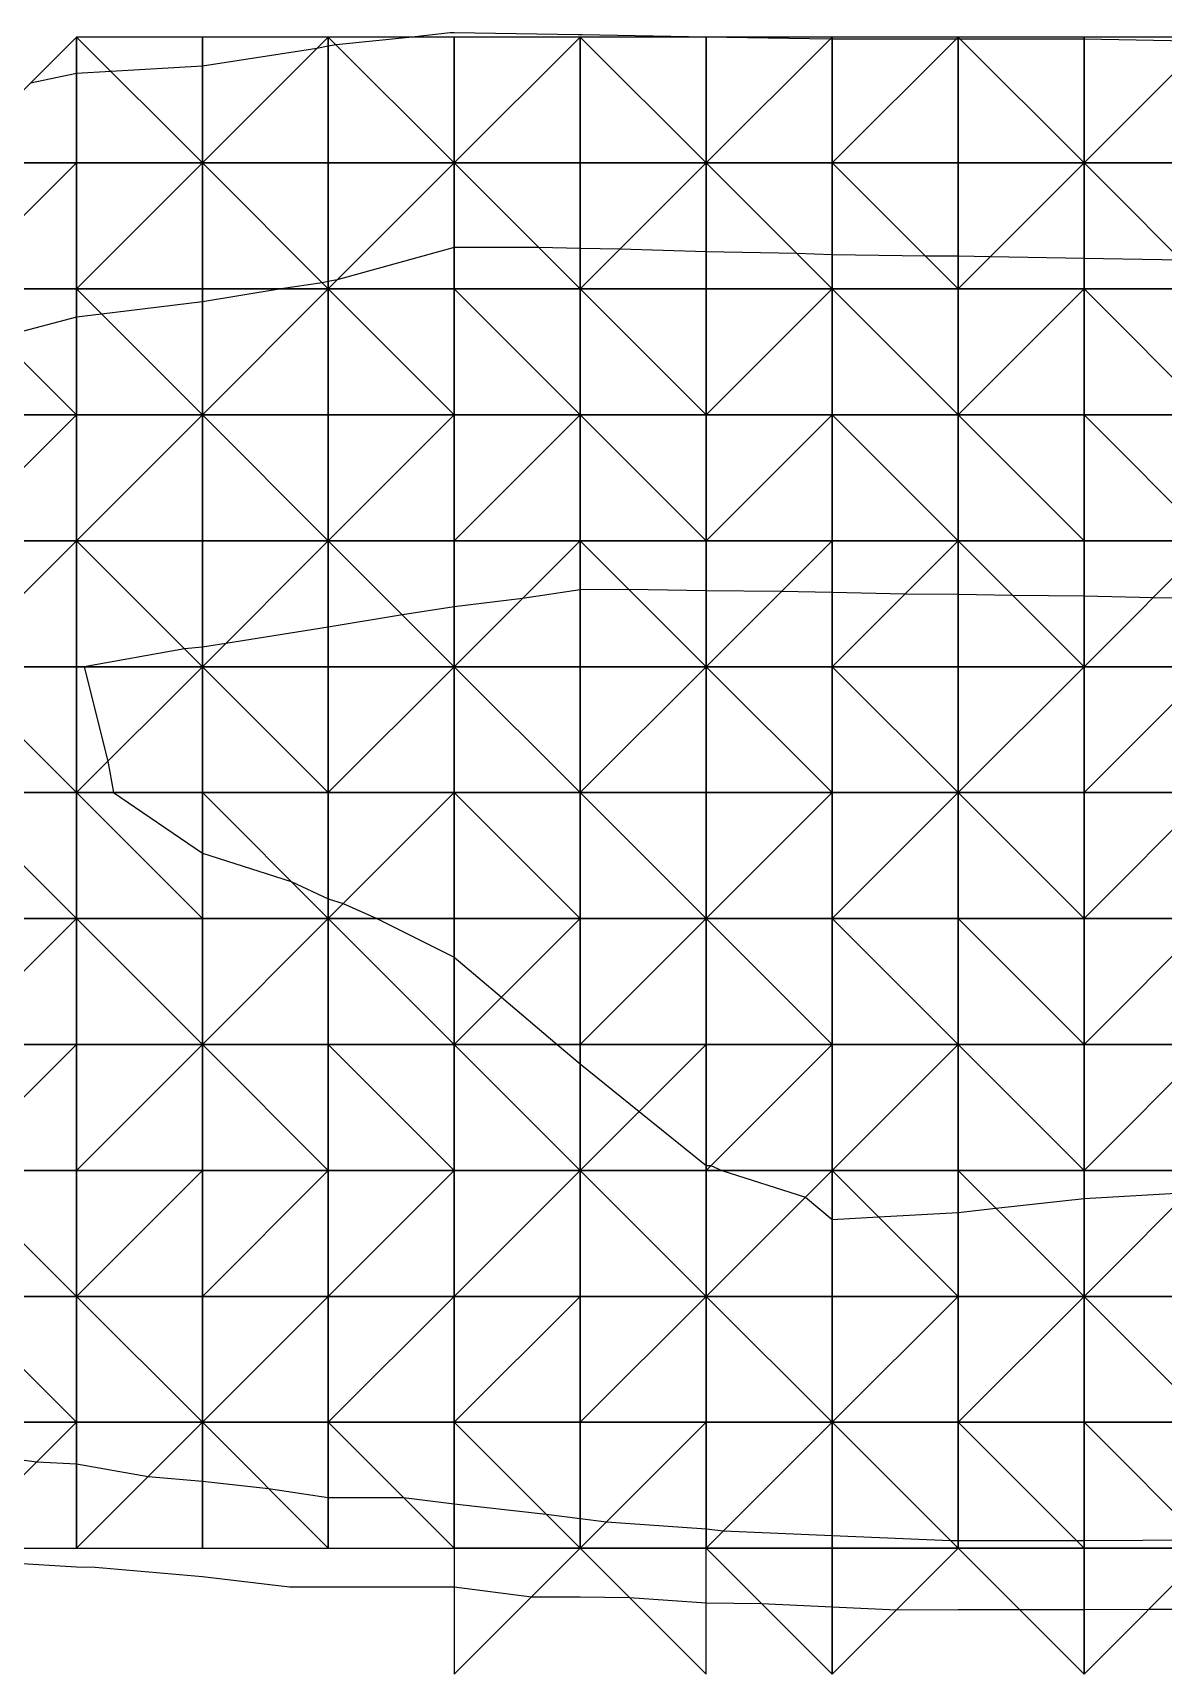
# Model space of a CAD drawing. Header units: metres. Extents: x 4732344 to 4732577, y 2266116 to 2266284.
# Drawn here: x 4732402.52 to 4732407.01, y 2266137.23 to 2266143.75 of the extents above; entities that cross this region are included whole.
import ezdxf

# ---------------------------------------------------------------- set-up
doc = ezdxf.new("R2010")
doc.units = ezdxf.units.M
doc.layers.add('TIN', color=5, linetype='Continuous')

msp = doc.modelspace()

# ---------------------------------------------------------------- linework, layer by layer
at = {"layer": 'lleno', "color": 3}
for points in [[(4732407.1808, 2266143.7138, 1327.8453), (4732406.698, 2266143.7222, 1327.8461), (4732406.2068, 2266143.7222, 1327.8477), (4732406.198, 2266143.7224, 1327.8477), (4732406.1894, 2266143.7224, 1327.8477), (4732405.698, 2266143.7224, 1327.8494), (4732405.6897, 2266143.7227, 1327.8494), (4732405.198, 2266143.731, 1327.8503), (4732404.7063, 2266143.7393, 1327.8513), (4732404.698, 2266143.7395, 1327.8513), (4732404.6895, 2266143.7395, 1327.8513), (4732404.198, 2266143.7477, 1327.8521), (4732404.1816, 2266143.7474, 1327.8522), (4732404.0313, 2266143.731, 1327.8541), (4732403.7288, 2266143.7002, 1327.8578), (4732403.698, 2266143.6946, 1327.8584), (4732403.6525, 2266143.6855, 1327.8593), (4732403.198, 2266143.6156, 1327.8669), (4732402.8344, 2266143.5946, 1327.8701), (4732402.698, 2266143.5868, 1327.8713), (4732402.5151, 2266143.5481, 1327.8754)], [(4732407.084, 2266142.845, 1328.0224), (4732406.698, 2266142.8517, 1328.023), (4732406.3251, 2266142.8581, 1328.0236), (4732406.198, 2266142.8603, 1328.0238), (4732406.0687, 2266142.8603, 1328.0243), (4732405.698, 2266142.8666, 1328.025), (4732405.5576, 2266142.8714, 1328.025), (4732405.198, 2266142.8776, 1328.0257), (4732404.8563, 2266142.8893, 1328.0258), (4732404.698, 2266142.892, 1328.026), (4732404.5342, 2266142.8948, 1328.0263), (4732404.198, 2266142.8948, 1328.0273), (4732403.7337, 2266142.7667, 1328.04), (4732403.698, 2266142.7598, 1328.0407), (4732403.6742, 2266142.7548, 1328.0413), (4732403.5105, 2266142.731, 1328.0439), (4732403.198, 2266142.68, 1328.0493), (4732402.798, 2266142.631, 1328.0551), (4732402.698, 2266142.6188, 1328.0565), (4732402.3915, 2266142.5375, 1328.0648)], [(4732407.198, 2266141.5028, 1328.3406), (4732406.972, 2266141.505, 1328.3411), (4732406.698, 2266141.5104, 1328.3415), (4732406.4158, 2266141.5132, 1328.3421), (4732406.198, 2266141.5174, 1328.3425), (4732405.9865, 2266141.5195, 1328.343), (4732405.698, 2266141.5251, 1328.3434), (4732405.4961, 2266141.5291, 1328.3437), (4732405.198, 2266141.532, 1328.3443), (4732404.8911, 2266141.5379, 1328.3448), (4732404.698, 2266141.536, 1328.3455), (4732404.4686, 2266141.5016, 1328.3493), (4732404.198, 2266141.4681, 1328.3531), (4732403.9926, 2266141.4364, 1328.3565), (4732403.698, 2266141.3873, 1328.3617), (4732403.2906, 2266141.3236, 1328.3686), (4732403.198, 2266141.3091, 1328.3702), (4732403.1272, 2266141.3018, 1328.371), (4732402.7292, 2266141.231, 1328.3785), (4732402.823, 2266140.856, 1328.3748), (4732402.8451, 2266140.731, 1328.3702), (4732403.198, 2266140.491, 1328.3604), (4732403.5509, 2266140.3781, 1328.3552), (4732403.698, 2266140.3091, 1328.3522), (4732403.7575, 2266140.2905, 1328.3513), (4732403.8903, 2266140.231, 1328.3488), (4732404.198, 2266140.0772, 1328.3422), (4732404.3855, 2266139.9185, 1328.3359), (4732404.6071, 2266139.731, 1328.3284), (4732404.698, 2266139.6541, 1328.3253), (4732404.932, 2266139.465, 1328.3177), (4732405.198, 2266139.2502, 1328.3091), (4732405.2172, 2266139.2502, 1328.309), (4732405.2605, 2266139.231, 1328.3082), (4732405.5919, 2266139.1249, 1328.3033), (4732405.698, 2266139.0366, 1328.2998), (4732405.8822, 2266139.0468, 1328.2996), (4732406.198, 2266139.0643, 1328.2993), (4732406.348, 2266139.081, 1328.2994), (4732406.698, 2266139.1199, 1328.2997), (4732407.1098, 2266139.1428, 1328.2993)], [(4732402.198, 2266138.1189, 1328.079), (4732402.5415, 2266138.0745, 1328.0789), (4732402.698, 2266138.0657, 1328.0786), (4732402.9822, 2266138.0152, 1328.0787), (4732403.198, 2266137.9977, 1328.0784), (4732403.4605, 2266137.9685, 1328.0782), (4732403.698, 2266137.9331, 1328.0783), (4732403.9959, 2266137.9331, 1328.0773), (4732404.198, 2266137.9069, 1328.0773), (4732404.5626, 2266137.8664, 1328.077), (4732404.698, 2266137.8492, 1328.0769), (4732404.8023, 2266137.8353, 1328.0769), (4732405.198, 2266137.8081, 1328.0762), (4732405.2669, 2266137.7999, 1328.0762), (4732405.698, 2266137.7815, 1328.0753), (4732406.1674, 2266137.7616, 1328.0742), (4732406.198, 2266137.7616, 1328.0741), (4732406.6674, 2266137.7616, 1328.0727), (4732406.698, 2266137.7617, 1328.0726), (4732407.1647, 2266137.7643, 1328.0711)], [(4732402.2443, 2266137.6847, 1327.9879), (4732402.698, 2266137.6571, 1327.9871), (4732402.7726, 2266137.6564, 1327.9869), (4732403.198, 2266137.619, 1327.9864), (4732403.5444, 2266137.5774, 1327.9862), (4732403.698, 2266137.5774, 1327.9857), (4732403.8516, 2266137.5774, 1327.9852), (4732404.198, 2266137.5774, 1327.9842), (4732404.505, 2266137.538, 1327.9841), (4732404.698, 2266137.538, 1327.9835), (4732404.8935, 2266137.5355, 1327.9829), (4732405.198, 2266137.5137, 1327.9824), (4732405.4179, 2266137.5111, 1327.9818), (4732405.698, 2266137.4982, 1327.9812), (4732405.9535, 2266137.4865, 1327.9807), (4732406.198, 2266137.4878, 1327.9799), (4732406.4412, 2266137.4878, 1327.9791), (4732406.698, 2266137.4878, 1327.9784), (4732406.9562, 2266137.4892, 1327.9775), (4732407.198, 2266137.4892, 1327.9768)]]:
    msp.add_polyline3d(points, dxfattribs=at)
at = {"layer": 'TIN', "color": 5}
for points in [[(4732402.198, 2266143.231, 0.126), (4732402.698, 2266143.231, 0.137), (4732402.698, 2266143.731, 0.085)], [(4732403.198, 2266143.231, 0.14), (4732402.698, 2266143.731, 0.085), (4732402.698, 2266143.231, 0.137)], [(4732403.198, 2266143.731, 0.088), (4732402.698, 2266143.731, 0.085), (4732403.198, 2266143.231, 0.14)], [(4732403.698, 2266143.731, 0.096), (4732403.198, 2266143.731, 0.088), (4732403.198, 2266143.231, 0.14)], [(4732403.198, 2266143.231, 0.14), (4732403.698, 2266143.231, 0.151), (4732403.698, 2266143.731, 0.096)], [(4732403.698, 2266143.731, 0.096), (4732403.698, 2266143.231, 0.151), (4732404.198, 2266143.231, 0.161)], [(4732404.198, 2266143.231, 0.161), (4732404.198, 2266143.731, 0.102), (4732403.698, 2266143.731, 0.096)], [(4732404.198, 2266143.231, 0.161), (4732404.698, 2266143.731, 0.101), (4732404.198, 2266143.731, 0.102)], [(4732404.698, 2266143.231, 0.16), (4732404.698, 2266143.731, 0.101), (4732404.198, 2266143.231, 0.161)], [(4732404.698, 2266143.231, 0.16), (4732405.198, 2266143.231, 0.159), (4732404.698, 2266143.731, 0.101)], [(4732404.698, 2266143.731, 0.101), (4732405.198, 2266143.231, 0.159), (4732405.198, 2266143.731, 0.1)], [(4732405.198, 2266143.231, 0.159), (4732405.698, 2266143.231, 0.157), (4732405.698, 2266143.731, 0.099)], [(4732405.698, 2266143.731, 0.099), (4732405.198, 2266143.731, 0.1), (4732405.198, 2266143.231, 0.159)], [(4732406.198, 2266143.231, 0.157), (4732406.198, 2266143.731, 0.099), (4732405.698, 2266143.231, 0.157)], [(4732405.698, 2266143.231, 0.157), (4732406.198, 2266143.731, 0.099), (4732405.698, 2266143.731, 0.099)], [(4732406.198, 2266143.231, 0.157), (4732406.698, 2266143.231, 0.156), (4732406.198, 2266143.731, 0.099)], [(4732406.198, 2266143.731, 0.099), (4732406.698, 2266143.231, 0.156), (4732406.698, 2266143.731, 0.099)], [(4732406.698, 2266143.731, 0.099), (4732406.698, 2266143.231, 0.156), (4732407.198, 2266143.731, 0.098)], [(4732407.198, 2266143.731, 0.098), (4732406.698, 2266143.231, 0.156), (4732407.198, 2266143.231, 0.155)], [(4732402.198, 2266142.731, 0.176), (4732402.698, 2266143.231, 0.137), (4732402.198, 2266143.231, 0.126)], [(4732402.198, 2266142.731, 0.176), (4732402.698, 2266142.731, 0.189), (4732402.698, 2266143.231, 0.137)], [(4732403.198, 2266143.231, 0.14), (4732402.698, 2266142.731, 0.189), (4732403.198, 2266142.731, 0.195)], [(4732402.698, 2266143.231, 0.137), (4732402.698, 2266142.731, 0.189), (4732403.198, 2266143.231, 0.14)], [(4732403.198, 2266142.731, 0.195), (4732403.698, 2266142.731, 0.203), (4732403.198, 2266143.231, 0.14)], [(4732403.198, 2266143.231, 0.14), (4732403.698, 2266142.731, 0.203), (4732403.698, 2266143.231, 0.151)], [(4732403.698, 2266143.231, 0.151), (4732403.698, 2266142.731, 0.203), (4732404.198, 2266143.231, 0.161)], [(4732404.198, 2266143.231, 0.161), (4732403.698, 2266142.731, 0.203), (4732404.198, 2266142.731, 0.219)], [(4732404.198, 2266143.231, 0.161), (4732404.198, 2266142.731, 0.219), (4732404.698, 2266142.731, 0.219)], [(4732404.198, 2266143.231, 0.161), (4732404.698, 2266142.731, 0.219), (4732404.698, 2266143.231, 0.16)], [(4732405.198, 2266143.231, 0.159), (4732404.698, 2266142.731, 0.219), (4732405.198, 2266142.731, 0.217)], [(4732404.698, 2266143.231, 0.16), (4732404.698, 2266142.731, 0.219), (4732405.198, 2266143.231, 0.159)], [(4732405.198, 2266142.731, 0.217), (4732405.698, 2266142.731, 0.216), (4732405.198, 2266143.231, 0.159)], [(4732405.698, 2266142.731, 0.216), (4732405.698, 2266143.231, 0.157), (4732405.198, 2266143.231, 0.159)], [(4732405.698, 2266143.231, 0.157), (4732405.698, 2266142.731, 0.216), (4732406.198, 2266142.731, 0.215)], [(4732406.198, 2266142.731, 0.215), (4732406.198, 2266143.231, 0.157), (4732405.698, 2266143.231, 0.157)], [(4732406.198, 2266142.731, 0.215), (4732406.698, 2266142.731, 0.214), (4732406.698, 2266143.231, 0.156)], [(4732406.698, 2266143.231, 0.156), (4732406.198, 2266143.231, 0.157), (4732406.198, 2266142.731, 0.215)], [(4732406.698, 2266143.231, 0.156), (4732406.698, 2266142.731, 0.214), (4732407.198, 2266142.731, 0.213)], [(4732407.198, 2266142.731, 0.213), (4732407.198, 2266143.231, 0.155), (4732406.698, 2266143.231, 0.156)], [(4732402.198, 2266142.231, 0.227), (4732402.698, 2266142.231, 0.238), (4732402.198, 2266142.731, 0.176)], [(4732402.198, 2266142.731, 0.176), (4732402.698, 2266142.231, 0.238), (4732402.698, 2266142.731, 0.189)], [(4732402.698, 2266142.731, 0.189), (4732402.698, 2266142.231, 0.238), (4732403.198, 2266142.231, 0.244)], [(4732403.198, 2266142.731, 0.195), (4732402.698, 2266142.731, 0.189), (4732403.198, 2266142.231, 0.244)], [(4732403.698, 2266142.731, 0.203), (4732403.198, 2266142.231, 0.244), (4732403.698, 2266142.231, 0.256)], [(4732403.198, 2266142.731, 0.195), (4732403.198, 2266142.231, 0.244), (4732403.698, 2266142.731, 0.203)], [(4732403.698, 2266142.731, 0.203), (4732403.698, 2266142.231, 0.256), (4732404.198, 2266142.231, 0.272)], [(4732404.198, 2266142.231, 0.272), (4732404.198, 2266142.731, 0.219), (4732403.698, 2266142.731, 0.203)], [(4732404.198, 2266142.231, 0.272), (4732404.698, 2266142.231, 0.277), (4732404.198, 2266142.731, 0.219)], [(4732404.698, 2266142.231, 0.277), (4732404.698, 2266142.731, 0.219), (4732404.198, 2266142.731, 0.219)], [(4732404.698, 2266142.731, 0.219), (4732404.698, 2266142.231, 0.277), (4732405.198, 2266142.231, 0.276)], [(4732405.198, 2266142.231, 0.276), (4732405.198, 2266142.731, 0.217), (4732404.698, 2266142.731, 0.219)], [(4732405.198, 2266142.231, 0.276), (4732405.698, 2266142.231, 0.274), (4732405.698, 2266142.731, 0.216)], [(4732405.698, 2266142.731, 0.216), (4732405.198, 2266142.731, 0.217), (4732405.198, 2266142.231, 0.276)], [(4732406.198, 2266142.231, 0.273), (4732406.198, 2266142.731, 0.215), (4732405.698, 2266142.731, 0.216)], [(4732405.698, 2266142.731, 0.216), (4732405.698, 2266142.231, 0.274), (4732406.198, 2266142.231, 0.273)], [(4732406.698, 2266142.731, 0.214), (4732406.198, 2266142.731, 0.215), (4732406.198, 2266142.231, 0.273)], [(4732406.698, 2266142.731, 0.214), (4732406.198, 2266142.231, 0.273), (4732406.698, 2266142.231, 0.272)], [(4732406.698, 2266142.231, 0.272), (4732407.198, 2266142.231, 0.27), (4732406.698, 2266142.731, 0.214)], [(4732407.198, 2266142.231, 0.27), (4732407.198, 2266142.731, 0.213), (4732406.698, 2266142.731, 0.214)], [(4732402.198, 2266142.231, 0.227), (4732402.198, 2266141.731, 0.304), (4732402.698, 2266142.231, 0.238)], [(4732402.698, 2266142.231, 0.238), (4732402.198, 2266141.731, 0.304), (4732402.698, 2266141.731, 0.309)], [(4732403.198, 2266142.231, 0.244), (4732402.698, 2266142.231, 0.238), (4732402.698, 2266141.731, 0.309)], [(4732402.698, 2266141.731, 0.309), (4732403.198, 2266141.731, 0.319), (4732403.198, 2266142.231, 0.244)], [(4732403.698, 2266141.731, 0.334), (4732403.198, 2266142.231, 0.244), (4732403.198, 2266141.731, 0.319)], [(4732403.698, 2266142.231, 0.256), (4732403.198, 2266142.231, 0.244), (4732403.698, 2266141.731, 0.334)], [(4732404.198, 2266142.231, 0.272), (4732403.698, 2266142.231, 0.256), (4732403.698, 2266141.731, 0.334)], [(4732403.698, 2266141.731, 0.334), (4732404.198, 2266141.731, 0.349), (4732404.198, 2266142.231, 0.272)], [(4732404.698, 2266141.731, 0.361), (4732404.698, 2266142.231, 0.277), (4732404.198, 2266141.731, 0.349)], [(4732404.198, 2266141.731, 0.349), (4732404.698, 2266142.231, 0.277), (4732404.198, 2266142.231, 0.272)], [(4732405.198, 2266142.231, 0.276), (4732404.698, 2266142.231, 0.277), (4732405.198, 2266141.731, 0.359)], [(4732405.198, 2266141.731, 0.359), (4732404.698, 2266142.231, 0.277), (4732404.698, 2266141.731, 0.361)], [(4732405.198, 2266141.731, 0.359), (4732405.698, 2266142.231, 0.274), (4732405.198, 2266142.231, 0.276)], [(4732405.698, 2266141.731, 0.358), (4732405.698, 2266142.231, 0.274), (4732405.198, 2266141.731, 0.359)], [(4732406.198, 2266142.231, 0.273), (4732405.698, 2266142.231, 0.274), (4732406.198, 2266141.731, 0.356)], [(4732406.198, 2266141.731, 0.356), (4732405.698, 2266142.231, 0.274), (4732405.698, 2266141.731, 0.358)], [(4732406.698, 2266142.231, 0.272), (4732406.198, 2266142.231, 0.273), (4732406.698, 2266141.731, 0.355)], [(4732406.198, 2266142.231, 0.273), (4732406.198, 2266141.731, 0.356), (4732406.698, 2266141.731, 0.355)], [(4732407.198, 2266141.731, 0.353), (4732407.198, 2266142.231, 0.27), (4732406.698, 2266142.231, 0.272)], [(4732406.698, 2266142.231, 0.272), (4732406.698, 2266141.731, 0.355), (4732407.198, 2266141.731, 0.353)], [(4732402.698, 2266141.731, 0.309), (4732402.198, 2266141.731, 0.304), (4732402.198, 2266141.231, 0.393)], [(4732402.198, 2266141.231, 0.393), (4732402.698, 2266141.231, 0.399), (4732402.698, 2266141.731, 0.309)], [(4732402.698, 2266141.731, 0.309), (4732402.698, 2266141.231, 0.399), (4732403.198, 2266141.231, 0.415)], [(4732403.198, 2266141.231, 0.415), (4732403.198, 2266141.731, 0.319), (4732402.698, 2266141.731, 0.309)], [(4732403.198, 2266141.731, 0.319), (4732403.198, 2266141.231, 0.415), (4732403.698, 2266141.731, 0.334)], [(4732403.698, 2266141.731, 0.334), (4732403.198, 2266141.231, 0.415), (4732403.698, 2266141.231, 0.43)], [(4732404.198, 2266141.731, 0.349), (4732403.698, 2266141.731, 0.334), (4732404.198, 2266141.231, 0.446)], [(4732404.198, 2266141.231, 0.446), (4732403.698, 2266141.731, 0.334), (4732403.698, 2266141.231, 0.43)], [(4732404.698, 2266141.731, 0.361), (4732404.198, 2266141.731, 0.349), (4732404.198, 2266141.231, 0.446)], [(4732404.198, 2266141.231, 0.446), (4732404.698, 2266141.231, 0.461), (4732404.698, 2266141.731, 0.361)], [(4732405.198, 2266141.231, 0.462), (4732405.198, 2266141.731, 0.359), (4732404.698, 2266141.731, 0.361)], [(4732404.698, 2266141.731, 0.361), (4732404.698, 2266141.231, 0.461), (4732405.198, 2266141.231, 0.462)], [(4732405.198, 2266141.231, 0.462), (4732405.698, 2266141.231, 0.46), (4732405.698, 2266141.731, 0.358)], [(4732405.698, 2266141.731, 0.358), (4732405.198, 2266141.731, 0.359), (4732405.198, 2266141.231, 0.462)], [(4732406.198, 2266141.231, 0.459), (4732406.198, 2266141.731, 0.356), (4732405.698, 2266141.231, 0.46)], [(4732405.698, 2266141.231, 0.46), (4732406.198, 2266141.731, 0.356), (4732405.698, 2266141.731, 0.358)], [(4732406.698, 2266141.231, 0.457), (4732406.198, 2266141.731, 0.356), (4732406.198, 2266141.231, 0.459)], [(4732406.698, 2266141.231, 0.457), (4732406.698, 2266141.731, 0.355), (4732406.198, 2266141.731, 0.356)], [(4732406.698, 2266141.731, 0.355), (4732406.698, 2266141.231, 0.457), (4732407.198, 2266141.731, 0.353)], [(4732406.698, 2266141.231, 0.457), (4732407.198, 2266141.231, 0.456), (4732407.198, 2266141.731, 0.353)], [(4732402.198, 2266141.231, 0.393), (4732402.698, 2266140.731, 0.395), (4732402.698, 2266141.231, 0.399)], [(4732402.198, 2266140.731, 0.38), (4732402.698, 2266140.731, 0.395), (4732402.198, 2266141.231, 0.393)], [(4732403.198, 2266141.231, 0.415), (4732402.698, 2266140.731, 0.395), (4732403.198, 2266140.731, 0.412)], [(4732402.698, 2266141.231, 0.399), (4732402.698, 2266140.731, 0.395), (4732403.198, 2266141.231, 0.415)], [(4732403.198, 2266141.231, 0.415), (4732403.198, 2266140.731, 0.412), (4732403.698, 2266140.731, 0.427)], [(4732403.698, 2266140.731, 0.427), (4732403.698, 2266141.231, 0.43), (4732403.198, 2266141.231, 0.415)], [(4732404.198, 2266141.231, 0.446), (4732403.698, 2266141.231, 0.43), (4732403.698, 2266140.731, 0.427)], [(4732403.698, 2266140.731, 0.427), (4732404.198, 2266140.731, 0.437), (4732404.198, 2266141.231, 0.446)], [(4732404.198, 2266141.231, 0.446), (4732404.198, 2266140.731, 0.437), (4732404.698, 2266140.731, 0.455)], [(4732404.698, 2266140.731, 0.455), (4732404.698, 2266141.231, 0.461), (4732404.198, 2266141.231, 0.446)], [(4732404.698, 2266140.731, 0.455), (4732405.198, 2266140.731, 0.463), (4732405.198, 2266141.231, 0.462)], [(4732405.198, 2266141.231, 0.462), (4732404.698, 2266141.231, 0.461), (4732404.698, 2266140.731, 0.455)], [(4732405.698, 2266140.731, 0.462), (4732405.698, 2266141.231, 0.46), (4732405.198, 2266141.231, 0.462)], [(4732405.198, 2266141.231, 0.462), (4732405.198, 2266140.731, 0.463), (4732405.698, 2266140.731, 0.462)], [(4732405.698, 2266140.731, 0.462), (4732406.198, 2266140.731, 0.46), (4732405.698, 2266141.231, 0.46)], [(4732406.198, 2266140.731, 0.46), (4732406.198, 2266141.231, 0.459), (4732405.698, 2266141.231, 0.46)], [(4732406.698, 2266141.231, 0.457), (4732406.198, 2266140.731, 0.46), (4732406.698, 2266140.731, 0.459)], [(4732406.698, 2266141.231, 0.457), (4732406.198, 2266141.231, 0.459), (4732406.198, 2266140.731, 0.46)], [(4732406.698, 2266140.731, 0.459), (4732407.198, 2266140.731, 0.457), (4732407.198, 2266141.231, 0.456)], [(4732407.198, 2266141.231, 0.456), (4732406.698, 2266141.231, 0.457), (4732406.698, 2266140.731, 0.459)], [(4732402.198, 2266140.731, 0.38), (4732402.198, 2266140.231, 0.356), (4732402.698, 2266140.231, 0.372)], [(4732402.698, 2266140.231, 0.372), (4732402.698, 2266140.731, 0.395), (4732402.198, 2266140.731, 0.38)], [(4732403.198, 2266140.731, 0.412), (4732402.698, 2266140.731, 0.395), (4732403.198, 2266140.231, 0.387)], [(4732402.698, 2266140.731, 0.395), (4732402.698, 2266140.231, 0.372), (4732403.198, 2266140.231, 0.387)], [(4732403.698, 2266140.731, 0.427), (4732403.198, 2266140.731, 0.412), (4732403.698, 2266140.231, 0.395)], [(4732403.198, 2266140.731, 0.412), (4732403.198, 2266140.231, 0.387), (4732403.698, 2266140.231, 0.395)], [(4732403.698, 2266140.231, 0.395), (4732404.198, 2266140.731, 0.437), (4732403.698, 2266140.731, 0.427)], [(4732404.198, 2266140.231, 0.408), (4732404.198, 2266140.731, 0.437), (4732403.698, 2266140.231, 0.395)], [(4732404.698, 2266140.231, 0.43), (4732404.198, 2266140.731, 0.437), (4732404.198, 2266140.231, 0.408)], [(4732404.698, 2266140.731, 0.455), (4732404.198, 2266140.731, 0.437), (4732404.698, 2266140.231, 0.43)], [(4732404.698, 2266140.731, 0.455), (4732404.698, 2266140.231, 0.43), (4732405.198, 2266140.231, 0.445)], [(4732405.198, 2266140.231, 0.445), (4732405.198, 2266140.731, 0.463), (4732404.698, 2266140.731, 0.455)], [(4732405.198, 2266140.231, 0.445), (4732405.698, 2266140.231, 0.444), (4732405.698, 2266140.731, 0.462)], [(4732405.698, 2266140.731, 0.462), (4732405.198, 2266140.731, 0.463), (4732405.198, 2266140.231, 0.445)], [(4732406.198, 2266140.231, 0.442), (4732406.198, 2266140.731, 0.46), (4732405.698, 2266140.231, 0.444)], [(4732405.698, 2266140.231, 0.444), (4732406.198, 2266140.731, 0.46), (4732405.698, 2266140.731, 0.462)], [(4732406.198, 2266140.731, 0.46), (4732406.198, 2266140.231, 0.442), (4732406.698, 2266140.231, 0.441)], [(4732406.198, 2266140.731, 0.46), (4732406.698, 2266140.231, 0.441), (4732406.698, 2266140.731, 0.459)], [(4732406.698, 2266140.731, 0.459), (4732406.698, 2266140.231, 0.441), (4732407.198, 2266140.731, 0.457)], [(4732406.698, 2266140.231, 0.441), (4732407.198, 2266140.231, 0.439), (4732407.198, 2266140.731, 0.457)], [(4732402.198, 2266139.731, 0.332), (4732402.698, 2266139.731, 0.348), (4732402.698, 2266140.231, 0.372)], [(4732402.698, 2266140.231, 0.372), (4732402.198, 2266140.231, 0.356), (4732402.198, 2266139.731, 0.332)], [(4732403.198, 2266139.731, 0.352), (4732402.698, 2266140.231, 0.372), (4732402.698, 2266139.731, 0.348)], [(4732403.198, 2266139.731, 0.352), (4732403.198, 2266140.231, 0.387), (4732402.698, 2266140.231, 0.372)], [(4732403.698, 2266140.231, 0.395), (4732403.198, 2266139.731, 0.352), (4732403.698, 2266139.731, 0.362)], [(4732403.198, 2266140.231, 0.387), (4732403.198, 2266139.731, 0.352), (4732403.698, 2266140.231, 0.395)], [(4732403.698, 2266140.231, 0.395), (4732404.198, 2266139.731, 0.382), (4732404.198, 2266140.231, 0.408)], [(4732403.698, 2266140.231, 0.395), (4732403.698, 2266139.731, 0.362), (4732404.198, 2266139.731, 0.382)], [(4732404.198, 2266139.731, 0.382), (4732404.698, 2266140.231, 0.43), (4732404.198, 2266140.231, 0.408)], [(4732404.698, 2266139.731, 0.404), (4732404.698, 2266140.231, 0.43), (4732404.198, 2266139.731, 0.382)], [(4732405.198, 2266140.231, 0.445), (4732404.698, 2266140.231, 0.43), (4732404.698, 2266139.731, 0.404)], [(4732404.698, 2266139.731, 0.404), (4732405.198, 2266139.731, 0.425), (4732405.198, 2266140.231, 0.445)], [(4732405.698, 2266139.731, 0.425), (4732405.698, 2266140.231, 0.444), (4732405.198, 2266140.231, 0.445)], [(4732405.198, 2266139.731, 0.425), (4732405.698, 2266139.731, 0.425), (4732405.198, 2266140.231, 0.445)], [(4732406.198, 2266139.731, 0.424), (4732406.198, 2266140.231, 0.442), (4732405.698, 2266140.231, 0.444)], [(4732405.698, 2266140.231, 0.444), (4732405.698, 2266139.731, 0.425), (4732406.198, 2266139.731, 0.424)], [(4732406.198, 2266140.231, 0.442), (4732406.698, 2266139.731, 0.422), (4732406.698, 2266140.231, 0.441)], [(4732406.198, 2266139.731, 0.424), (4732406.698, 2266139.731, 0.422), (4732406.198, 2266140.231, 0.442)], [(4732406.698, 2266140.231, 0.441), (4732406.698, 2266139.731, 0.422), (4732407.198, 2266140.231, 0.439)], [(4732407.198, 2266140.231, 0.439), (4732406.698, 2266139.731, 0.422), (4732407.198, 2266139.731, 0.421)], [(4732402.198, 2266139.731, 0.332), (4732402.198, 2266139.231, 0.306), (4732402.698, 2266139.731, 0.348)], [(4732402.198, 2266139.231, 0.306), (4732402.698, 2266139.231, 0.309), (4732402.698, 2266139.731, 0.348)], [(4732403.198, 2266139.731, 0.352), (4732402.698, 2266139.731, 0.348), (4732402.698, 2266139.231, 0.309)], [(4732403.198, 2266139.731, 0.352), (4732402.698, 2266139.231, 0.309), (4732403.198, 2266139.231, 0.314)], [(4732403.198, 2266139.231, 0.314), (4732403.698, 2266139.231, 0.335), (4732403.198, 2266139.731, 0.352)], [(4732403.698, 2266139.231, 0.335), (4732403.698, 2266139.731, 0.362), (4732403.198, 2266139.731, 0.352)], [(4732403.698, 2266139.231, 0.335), (4732404.198, 2266139.231, 0.357), (4732403.698, 2266139.731, 0.362)], [(4732403.698, 2266139.731, 0.362), (4732404.198, 2266139.231, 0.357), (4732404.198, 2266139.731, 0.382)], [(4732404.698, 2266139.731, 0.404), (4732404.198, 2266139.731, 0.382), (4732404.698, 2266139.231, 0.378)], [(4732404.198, 2266139.731, 0.382), (4732404.198, 2266139.231, 0.357), (4732404.698, 2266139.231, 0.378)], [(4732404.698, 2266139.231, 0.378), (4732405.198, 2266139.231, 0.399), (4732405.198, 2266139.731, 0.425)], [(4732404.698, 2266139.231, 0.378), (4732405.198, 2266139.731, 0.425), (4732404.698, 2266139.731, 0.404)], [(4732405.198, 2266139.231, 0.399), (4732405.698, 2266139.231, 0.407), (4732405.698, 2266139.731, 0.425)], [(4732405.198, 2266139.231, 0.399), (4732405.698, 2266139.731, 0.425), (4732405.198, 2266139.731, 0.425)], [(4732405.698, 2266139.231, 0.407), (4732406.198, 2266139.231, 0.406), (4732406.198, 2266139.731, 0.424)], [(4732406.198, 2266139.731, 0.424), (4732405.698, 2266139.731, 0.425), (4732405.698, 2266139.231, 0.407)], [(4732406.698, 2266139.231, 0.404), (4732406.698, 2266139.731, 0.422), (4732406.198, 2266139.731, 0.424)], [(4732406.198, 2266139.731, 0.424), (4732406.198, 2266139.231, 0.406), (4732406.698, 2266139.231, 0.404)], [(4732407.198, 2266139.731, 0.421), (4732406.698, 2266139.731, 0.422), (4732406.698, 2266139.231, 0.404)], [(4732406.698, 2266139.231, 0.404), (4732407.198, 2266139.231, 0.403), (4732407.198, 2266139.731, 0.421)], [(4732402.698, 2266138.731, 0.268), (4732402.198, 2266139.231, 0.306), (4732402.198, 2266138.731, 0.266)], [(4732402.698, 2266138.731, 0.268), (4732402.698, 2266139.231, 0.309), (4732402.198, 2266139.231, 0.306)], [(4732402.698, 2266138.731, 0.268), (4732403.198, 2266138.731, 0.288), (4732403.198, 2266139.231, 0.314)], [(4732403.198, 2266139.231, 0.314), (4732402.698, 2266139.231, 0.309), (4732402.698, 2266138.731, 0.268)], [(4732403.198, 2266138.731, 0.288), (4732403.698, 2266139.231, 0.335), (4732403.198, 2266139.231, 0.314)], [(4732403.698, 2266138.731, 0.309), (4732403.698, 2266139.231, 0.335), (4732403.198, 2266138.731, 0.288)], [(4732403.698, 2266138.731, 0.309), (4732404.198, 2266138.731, 0.331), (4732404.198, 2266139.231, 0.357)], [(4732404.198, 2266139.231, 0.357), (4732403.698, 2266139.231, 0.335), (4732403.698, 2266138.731, 0.309)], [(4732404.698, 2266139.231, 0.378), (4732404.198, 2266139.231, 0.357), (4732404.198, 2266138.731, 0.331)], [(4732404.198, 2266138.731, 0.331), (4732404.698, 2266138.731, 0.352), (4732404.698, 2266139.231, 0.378)], [(4732404.698, 2266138.731, 0.352), (4732405.198, 2266138.731, 0.374), (4732404.698, 2266139.231, 0.378)], [(4732404.698, 2266139.231, 0.378), (4732405.198, 2266138.731, 0.374), (4732405.198, 2266139.231, 0.399)], [(4732405.698, 2266138.731, 0.389), (4732405.698, 2266139.231, 0.407), (4732405.198, 2266138.731, 0.374)], [(4732405.698, 2266139.231, 0.407), (4732405.198, 2266139.231, 0.399), (4732405.198, 2266138.731, 0.374)], [(4732405.698, 2266138.731, 0.389), (4732406.198, 2266138.731, 0.388), (4732405.698, 2266139.231, 0.407)], [(4732405.698, 2266139.231, 0.407), (4732406.198, 2266138.731, 0.388), (4732406.198, 2266139.231, 0.406)], [(4732406.198, 2266139.231, 0.406), (4732406.198, 2266138.731, 0.388), (4732406.698, 2266138.731, 0.386)], [(4732406.698, 2266138.731, 0.386), (4732406.698, 2266139.231, 0.404), (4732406.198, 2266139.231, 0.406)], [(4732407.198, 2266138.731, 0.384), (4732407.198, 2266139.231, 0.403), (4732406.698, 2266138.731, 0.386)], [(4732407.198, 2266139.231, 0.403), (4732406.698, 2266139.231, 0.404), (4732406.698, 2266138.731, 0.386)], [(4732402.198, 2266138.731, 0.266), (4732402.198, 2266138.231, 0.226), (4732402.698, 2266138.231, 0.241)], [(4732402.698, 2266138.231, 0.241), (4732402.698, 2266138.731, 0.268), (4732402.198, 2266138.731, 0.266)], [(4732403.198, 2266138.731, 0.288), (4732402.698, 2266138.731, 0.268), (4732403.198, 2266138.231, 0.263)], [(4732402.698, 2266138.731, 0.268), (4732402.698, 2266138.231, 0.241), (4732403.198, 2266138.231, 0.263)], [(4732403.198, 2266138.231, 0.263), (4732403.698, 2266138.231, 0.284), (4732403.698, 2266138.731, 0.309)], [(4732403.698, 2266138.731, 0.309), (4732403.198, 2266138.731, 0.288), (4732403.198, 2266138.231, 0.263)], [(4732403.698, 2266138.731, 0.309), (4732403.698, 2266138.231, 0.284), (4732404.198, 2266138.731, 0.331)], [(4732404.198, 2266138.731, 0.331), (4732403.698, 2266138.231, 0.284), (4732404.198, 2266138.231, 0.305)], [(4732404.698, 2266138.731, 0.352), (4732404.198, 2266138.731, 0.331), (4732404.198, 2266138.231, 0.305)], [(4732404.698, 2266138.731, 0.352), (4732404.198, 2266138.231, 0.305), (4732404.698, 2266138.231, 0.326)], [(4732404.698, 2266138.231, 0.326), (4732405.198, 2266138.231, 0.348), (4732405.198, 2266138.731, 0.374)], [(4732405.198, 2266138.731, 0.374), (4732404.698, 2266138.731, 0.352), (4732404.698, 2266138.231, 0.326)], [(4732405.198, 2266138.231, 0.348), (4732405.698, 2266138.231, 0.369), (4732405.198, 2266138.731, 0.374)], [(4732405.198, 2266138.731, 0.374), (4732405.698, 2266138.231, 0.369), (4732405.698, 2266138.731, 0.389)], [(4732405.698, 2266138.231, 0.369), (4732406.198, 2266138.731, 0.388), (4732405.698, 2266138.731, 0.389)], [(4732405.698, 2266138.231, 0.369), (4732406.198, 2266138.231, 0.369), (4732406.198, 2266138.731, 0.388)], [(4732406.698, 2266138.731, 0.386), (4732406.198, 2266138.231, 0.369), (4732406.698, 2266138.231, 0.368)], [(4732406.198, 2266138.731, 0.388), (4732406.198, 2266138.231, 0.369), (4732406.698, 2266138.731, 0.386)], [(4732407.198, 2266138.231, 0.366), (4732407.198, 2266138.731, 0.384), (4732406.698, 2266138.731, 0.386)], [(4732406.698, 2266138.231, 0.368), (4732407.198, 2266138.231, 0.366), (4732406.698, 2266138.731, 0.386)], [(4732402.698, 2266138.231, 0.241), (4732402.198, 2266137.731, 0.11), (4732402.698, 2266137.731, 0.117)], [(4732402.198, 2266138.231, 0.226), (4732402.198, 2266137.731, 0.11), (4732402.698, 2266138.231, 0.241)], [(4732402.698, 2266137.731, 0.117), (4732403.198, 2266137.731, 0.128), (4732403.198, 2266138.231, 0.263)], [(4732403.198, 2266138.231, 0.263), (4732402.698, 2266138.231, 0.241), (4732402.698, 2266137.731, 0.117)], [(4732403.198, 2266138.231, 0.263), (4732403.198, 2266137.731, 0.128), (4732403.698, 2266137.731, 0.143)], [(4732403.698, 2266137.731, 0.143), (4732403.698, 2266138.231, 0.284), (4732403.198, 2266138.231, 0.263)], [(4732404.198, 2266138.231, 0.305), (4732403.698, 2266138.231, 0.284), (4732404.198, 2266137.731, 0.143)], [(4732404.198, 2266137.731, 0.143), (4732403.698, 2266138.231, 0.284), (4732403.698, 2266137.731, 0.143)], [(4732404.198, 2266138.231, 0.305), (4732404.198, 2266137.731, 0.143), (4732404.698, 2266137.731, 0.161)], [(4732404.698, 2266138.231, 0.326), (4732404.198, 2266138.231, 0.305), (4732404.698, 2266137.731, 0.161)], [(4732404.698, 2266137.731, 0.161), (4732405.198, 2266137.731, 0.173), (4732405.198, 2266138.231, 0.348)], [(4732404.698, 2266137.731, 0.161), (4732405.198, 2266138.231, 0.348), (4732404.698, 2266138.231, 0.326)], [(4732405.698, 2266138.231, 0.369), (4732405.198, 2266137.731, 0.173), (4732405.698, 2266137.731, 0.181)], [(4732405.198, 2266138.231, 0.348), (4732405.198, 2266137.731, 0.173), (4732405.698, 2266138.231, 0.369)], [(4732405.698, 2266137.731, 0.181), (4732406.198, 2266137.731, 0.189), (4732405.698, 2266138.231, 0.369)], [(4732406.198, 2266137.731, 0.189), (4732406.198, 2266138.231, 0.369), (4732405.698, 2266138.231, 0.369)], [(4732406.198, 2266138.231, 0.369), (4732406.198, 2266137.731, 0.189), (4732406.698, 2266137.731, 0.189)], [(4732406.198, 2266138.231, 0.369), (4732406.698, 2266137.731, 0.189), (4732406.698, 2266138.231, 0.368)], [(4732406.698, 2266138.231, 0.368), (4732406.698, 2266137.731, 0.189), (4732407.198, 2266137.731, 0.188)], [(4732407.198, 2266137.731, 0.188), (4732407.198, 2266138.231, 0.366), (4732406.698, 2266138.231, 0.368)], [(4732404.198, 2266137.731, 0.143), (4732404.198, 2266137.231, 0.003), (4732404.698, 2266137.731, 0.161)], [(4732405.198, 2266137.231, 0.005), (4732405.198, 2266137.731, 0.173), (4732404.698, 2266137.731, 0.161)], [(4732405.198, 2266137.731, 0.173), (4732405.698, 2266137.231, 0.007), (4732405.698, 2266137.731, 0.181)], [(4732405.698, 2266137.231, 0.007), (4732406.198, 2266137.731, 0.189), (4732405.698, 2266137.731, 0.181)], [(4732406.698, 2266137.731, 0.189), (4732406.198, 2266137.731, 0.189), (4732406.698, 2266137.231, 0.006)], [(4732406.698, 2266137.731, 0.189), (4732406.698, 2266137.231, 0.006), (4732407.198, 2266137.731, 0.188)]]:
    msp.add_3dface(points, dxfattribs=at)

doc.saveas('drawing.dxf')
